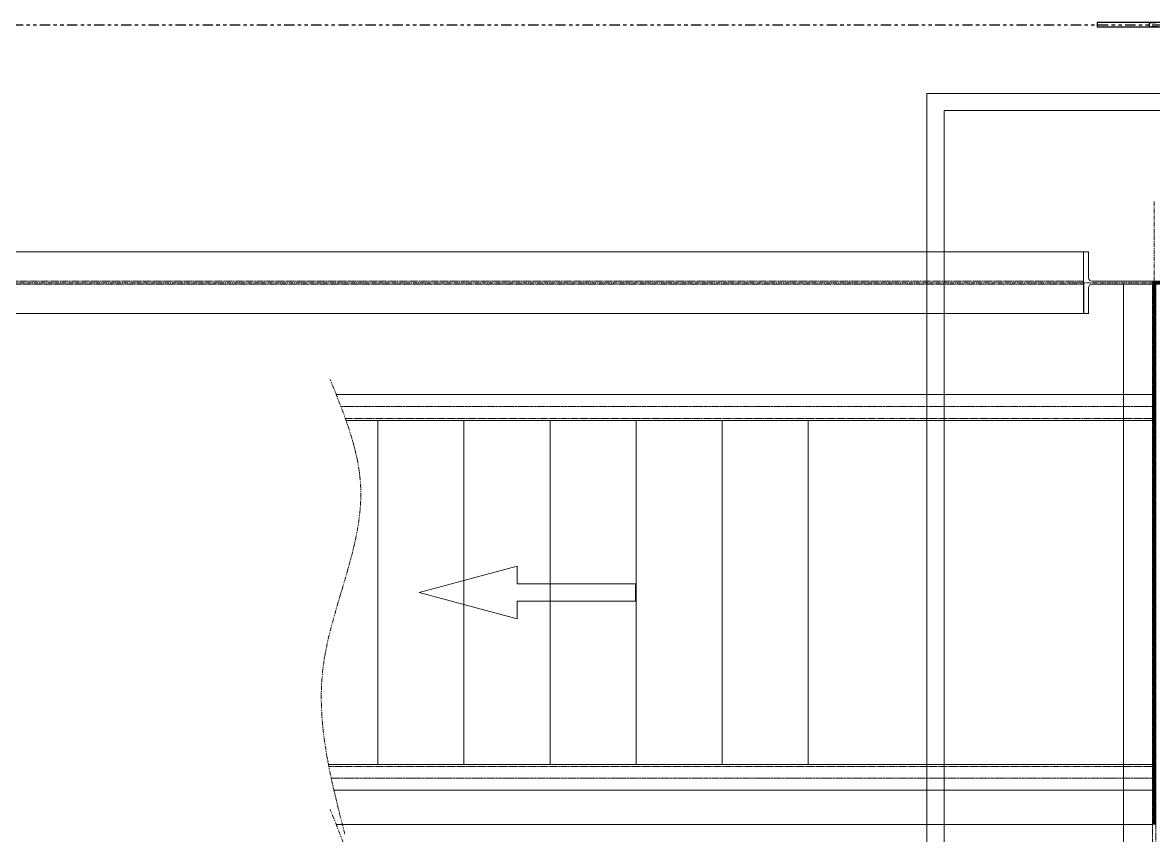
# Model space of a CAD drawing. Header units: inches. Extents: x 209270 to 234360, y -180214 to -150194.
# Drawn here: x 213726 to 217010, y -156870 to -154508 of the extents above; entities that cross this region are included whole.
import ezdxf

# ---------------------------------------------------------------- set-up
doc = ezdxf.new("R2010")
doc.units = ezdxf.units.IN
doc.header["$LTSCALE"] = 10
doc.header["$MEASUREMENT"] = 0
for name, pattern in [('CENTER', [2, 1.25, -0.25, 0.25, -0.25]), ('CENTER2', [1.125, 0.75, -0.125, 0.125, -0.125]), ('DXK_LINE_DOT2', [3.9198, 1.9599, -1.9599]), ('DXK_LINE_DOT5', [7.8785, 2.979, -0.9799, 0.9799, -0.9799, 0.9799, -0.9799]), ('HIDDEN', [0.375, 0.25, -0.125]), ('PHANTOM', [2.5, 1.25, -0.25, 0.25, -0.25, 0.25, -0.25])]:
    doc.linetypes.add(name, pattern=pattern)
for name, color, linetype in [('$AUDIT_BAD_LAYER1', 7, 'Continuous'), ('_STR_0', 2, 'Continuous'), ('_STR_1', 2, 'Continuous'), ('_STR_2', 2, 'Continuous')]:
    doc.layers.add(name, color=color, linetype=linetype)
for name, color, linetype, lineweight in [('Belt', 4, 'Continuous', 9), ('CEN', 1, 'CENTER', 9), ('CENETR LINE', 1, 'CENTER2', 9), ('handrail', 11, 'FENCELINE1', 9), ('HIDDDEN', 3, 'HIDDEN', 9), ('HIDDEN', 3, 'HIDDEN', 9), ('MAIN OBJECT', 2, 'Continuous', 18), ('PHANTOM', 8, 'PHANTOM', 0), ('Sheeting', 4, 'Continuous', 0)]:
    doc.layers.add(name, color=color, linetype=linetype, lineweight=lineweight)
doc.linetypes.add('FENCELINE1', pattern='A,0.25,-0.1,[133,arial.ttf,S=0.1,R=0,X=-0.1,Y=0],-0.1,1', length=1.45)

# ---------------------------------------------------------------- blocks, each defined once
blk = doc.blocks.new('A$C426f7GU6TT')
at = {"layer": 'CEN'}
for p, q in [((0, 235.7), (0, -235.7)), ((-235.7, 0), (235.7, 0))]:
    blk.add_line(p, q, dxfattribs=at)
blk.add_circle((0, 0), 5, dxfattribs=at)
at = {"layer": 'MAIN OBJECT'}
blk.add_lwpolyline([(4.4, -180.2, 0.414214), (14.6, -190.4), (89.4, -190.4), (89.4, -204.7), (-89.4, -204.7), (-89.4, -190.4), (-14.6, -190.4, 0.414214), (-4.4, -180.2), (-4.4, 180.2, 0.414214), (-14.6, 190.4), (-89.4, 190.4), (-89.4, 204.7), (89.4, 204.7), (89.4, 190.4), (14.6, 190.4, 0.414214), (4.4, 180.2), (4.4, -180.2)], format="xyb", dxfattribs=at)
blk = doc.blocks.new('GridLine-116860372-116908 - 114867')
at = {"layer": '_STR_2', "linetype": 'DXK_LINE_DOT5'}
blk.add_line((210782.4, -154514.2), (232759.1, -154514.2), dxfattribs=at)
blk = doc.blocks.new('Part-116860372-116492 - 114867')
at = {"layer": '_STR_1', "linetype": 'DXK_LINE_DOT2'}
for p, q in [((216997.6, -154507.9), (217453.8, -154507.9)), ((217453.8, -154520.4), (216997.6, -154520.4)), ((217453.8, -154507.9), (217453.8, -154520.4))]:
    blk.add_line(p, q, dxfattribs=at)
at = {"layer": '_STR_2', "linetype": 'Continuous'}
for p, q in [((216846.3, -154507.9), (216846.3, -154520.4)), ((216997.6, -154507.9), (216846.3, -154507.9)), ((216846.3, -154520.4), (216997.6, -154520.4)), ((217453.8, -154507.9), (216997.6, -154507.9)), ((216997.6, -154507.9), (216997.6, -154520.4)), ((216997.6, -154520.4), (217453.8, -154520.4)), ((217453.8, -154520.4), (217453.8, -154507.9))]:
    blk.add_line(p, q, dxfattribs=at)

msp = doc.modelspace()

# ---------------------------------------------------------------- linework, layer by layer
at = {"layer": 'Belt', "elevation": -431919853}
msp.add_lwpolyline([(215505.8, -156138.6), (215162.5, -156138.6), (215162.5, -156087.3), (214877.4, -156163.7), (215162.5, -156240.1), (215162.5, -156188.7), (215505.8, -156188.7)], close=True, dxfattribs=at)
at = {"layer": 'CEN'}
msp.add_line((216811.6, -155263.7), (211802.8, -155263.7), dxfattribs=at)
at = {"layer": 'CENETR LINE'}
for p, q in [((217007.5, -155623.7, -702228907.9), (214650.5, -155623.7, -702228907.9)), ((217007.5, -156703.7, -2489929853.3), (214622.3, -156703.7, -2489929853.3))]:
    msp.add_line(p, q, dxfattribs=at)
at = {"layer": 'handrail', "const_width": 10, "elevation": -448149754.8}
msp.add_lwpolyline([(228511.9, -159158.7), (228511.9, -155263.7), (217011.9, -155263.7), (217011.9, -156838.4)], dxfattribs=at)
at = {"layer": 'HIDDDEN'}
for p, q in [((217007.5, -155658.2, -702228907.9), (214663.2, -155658.2, -702228907.9)), ((217007.5, -156669.2, -2489929853.3), (214615.1, -156669.2, -2489929853.3))]:
    msp.add_line(p, q, dxfattribs=at)
at = {"layer": 'HIDDEN'}
for points, elevation in [([(211807.2, -155268.1), (216807.2, -155268.1), (216807.2, -155259.3), (211807.2, -155259.3)], 2.2), ([(217007.5, -165259.3), (217007.5, -155268.1), (217016.3, -155268.1), (217016.3, -165259.3)], 0.8)]:
    msp.add_lwpolyline(points, close=True, dxfattribs=dict(at, elevation=elevation))
at = {"layer": 'MAIN OBJECT'}
for p, q in [((214636.9, -155588.7), (217007.5, -155588.7)), ((214665.1, -155663.7), (217007.5, -155663.7)), ((214757.5, -155663.7), (214757.5, -156663.7)), ((215007.5, -155663.7), (215007.5, -156663.7)), ((215257.5, -155663.7), (215257.5, -156663.7)), ((215507.5, -155663.7), (215507.5, -156663.7)), ((215757.5, -155663.7), (215757.5, -156663.7)), ((216007.5, -155663.7), (216007.5, -156663.7)), ((214614.1, -156663.7), (217007.5, -156663.7)), ((214630.1, -156738.7), (217007.5, -156738.7)), ((214636.9, -156838.4), (217007.5, -156838.4))]:
    msp.add_line(p, q, dxfattribs=at)
for points, elevation in [([(211807.2, -155353.1), (216807.2, -155353.1), (216807.2, -155174.3), (211807.2, -155174.3)], 2.2), ([(216922.5, -165259.3), (216922.5, -155268.1), (217101.3, -155268.1), (217101.3, -165259.3)], 0.8)]:
    msp.add_lwpolyline(points, close=True, dxfattribs=dict(at, elevation=elevation))
at = {"layer": 'PHANTOM'}
for points in [[(214662, -156866.2, -702228907.9), (214620.5, -156705.7, -702228907.9), (214533, -156367.3, -702228907.9), (214772.9, -155925.9, -702228907.9), (214661.4, -155649.3, -702228907.9), (214619.2, -155544.7, -702228907.9)], [(214662, -158115.9, 5151572769.1), (214620.5, -157955.4, 5151572769.1), (214533, -157617, 5151572769.1), (214772.9, -157175.6, 5151572769.1), (214661.4, -156899, 5151572769.1), (214619.2, -156794.4, 5151572769.1)]]:
    msp.add_open_spline(points, degree=3, knots=[0, 0, 0, 0, 484.723325, 1022.324942, 1349.284693, 1349.284693, 1349.284693, 1349.284693], dxfattribs=at)
at = {"layer": 'Sheeting'}
for points in [[(216351.9, -154713.7), (229171.9, -154713.7), (229171.9, -165813.7), (216351.9, -165813.7)], [(216401.9, -154763.7), (229121.9, -154763.7), (229121.9, -165763.7), (216401.9, -165763.7)]]:
    msp.add_lwpolyline(points, close=True, dxfattribs=at)

# ---------------------------------------------------------------- block references
at = {"layer": '$AUDIT_BAD_LAYER1', "rotation": 270.0096740856855}
msp.add_blockref('A$C426f7GU6TT', (217011.9, -155263.7), dxfattribs=at)
at = {"layer": '_STR_0', "zscale": 0.8}
for name in ['GridLine-116860372-116908 - 114867', 'Part-116860372-116492 - 114867']:
    msp.add_blockref(name, (0, 0), dxfattribs=at)

doc.saveas('drawing.dxf')
